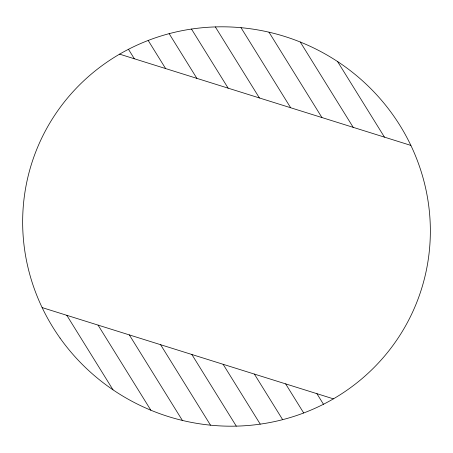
<?xml version="1.0" encoding="UTF-8"?>
<svg xmlns="http://www.w3.org/2000/svg" width="453" height="453" viewBox="0 0 453 453"><rect width="100%" height="100%" fill="white"/><g stroke="black" fill="none" stroke-linecap="round" stroke-linejoin="round"><path stroke-width="0.68" d="M119.592 54.15L410.871 145.413M42.123 307.581L333.408 398.844M337.581 61.563L384.461 137.14M300.277 42.027L353.198 127.344M268.986 32.186L321.936 117.548M241.007 27.684L290.673 107.752M215.339 26.914L259.41 97.956M191.483 29.054L228.148 88.159M169.15 33.652L196.879 78.363M148.176 40.453L165.617 68.567M128.471 49.286L134.354 58.777M316.907 393.674L323.465 404.252M285.645 383.878L303.691 412.977M254.376 374.082L282.649 419.659M223.114 364.286L260.237 424.133M191.851 354.489L236.285 426.126M160.589 344.699L210.503 425.169M129.326 334.903L182.378 420.429M98.063 325.107L150.849 410.208M66.801 315.311L113.029 389.84M60.045 338.063A204.841 198.674 23.8 0 0 411.641 314.15A204.841 198.674 23.8 0 0 207.819 27.288A204.841 198.674 23.8 0 0 60.045 338.063"/></g></svg>
